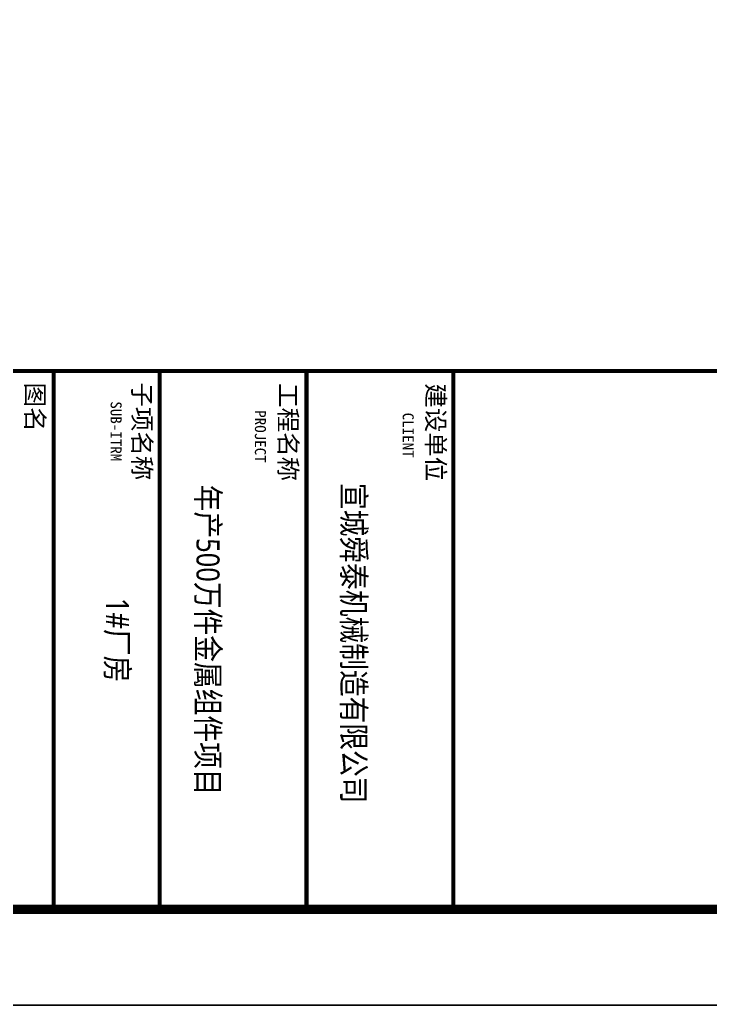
# Model space of a CAD drawing. Extents: x -4407041 to 173436, y -470270 to -29437.
# Drawn here: x 69680 to 87674, y -292187 to -266515 of the extents above; entities that cross this region are included whole.
import ezdxf
from ezdxf.enums import TextEntityAlignment as Align

# ---------------------------------------------------------------- set-up
doc = ezdxf.new("R2010")
doc.units = 0
doc.header["$LTSCALE"] = 1000
doc.header["$MEASUREMENT"] = 0
for name, color, linetype in [('46', 7, 'Continuous'), ('PUB_TEXT', 7, 'Continuous'), ('PUB_TITLE', 4, 'Continuous')]:
    doc.layers.add(name, color=color, linetype=linetype)
doc.styles.add('-黑体', font='msyh.ttf', dxfattribs={"width": 0.8})
doc.styles.add('TQ', font='')
doc.styles.get('TQ').set_extended_font_data('SimSun')

msp = doc.modelspace()

# ---------------------------------------------------------------- linework, layer by layer
at = {"layer": 'PUB_TITLE'}
msp.add_lwpolyline([(24935.5, -29436.9), (24935.5, -292186.9), (173435.5, -292186.9), (173435.5, -29436.9)], close=True, dxfattribs=at)
at = {"layer": 'PUB_TITLE', "const_width": 250}
msp.add_lwpolyline([(27435.5, -35686.9), (27435.5, -289686.9), (170935.5, -289686.9), (170935.5, -35686.9)], close=True, dxfattribs=at)
at = {"layer": 'PUB_TITLE', "lineweight": 40, "const_width": 106.2, "elevation": -69.6}
for points in [[(170935.5, -275661.9), (27435.5, -275661.9)], [(70565.4, -275661.9), (70565.4, -289686.9)], [(73327.9, -275661.9), (73327.9, -289686.9)], [(77152.9, -275661.9), (77152.9, -289686.9)], [(80977.9, -275661.9), (80977.9, -289686.9)]]:
    msp.add_lwpolyline(points, dxfattribs=at)

# ---------------------------------------------------------------- texts
at = {"layer": '46', "linetype": 'Continuous', "style": '-黑体', "width": 0.85}
for s, p in [('年产500万件金属组件项目', (74285.9, -282674.4, -69.6)), ('宣城舜泰机械制造有限公司', (78085.5, -282755.4, -69.6)), ('1#厂房', (71925.9, -282674.4, -69.6))]:
    msp.add_text(s, height=600, rotation=270, dxfattribs=at).set_placement(p, align=Align.CENTER)
at = {"layer": 'PUB_TEXT', "attachment_point": 1, "rotation": 270, "style": 'TQ'}
for s, insert, char_height, width in [('图名', (70313.1, -275969.1, -69.6), 467.5, 2779.5), ('子项名称', (73099.9, -275961.5, -69.6), 467.5, 2779.5), ('工程名称', (76907.6, -275981.9, -69.6), 467.5, 2779.5), ('建设单位', (80753.2, -275985.6, -69.6), 467.5, 2779.5), ('SUB-ITRM', (72335.2, -276455.5, -69.6), 286.87, 5998.875), ('PROJECT', (76095.2, -276686.9, -69.6), 286.87, 5998.875), ('CLIENT', (79945.8, -276750.8, -69.6), 286.87, 5998.875)]:
    msp.add_mtext(s, dxfattribs=dict(at, insert=insert, char_height=char_height, width=width))

doc.saveas('drawing.dxf')
